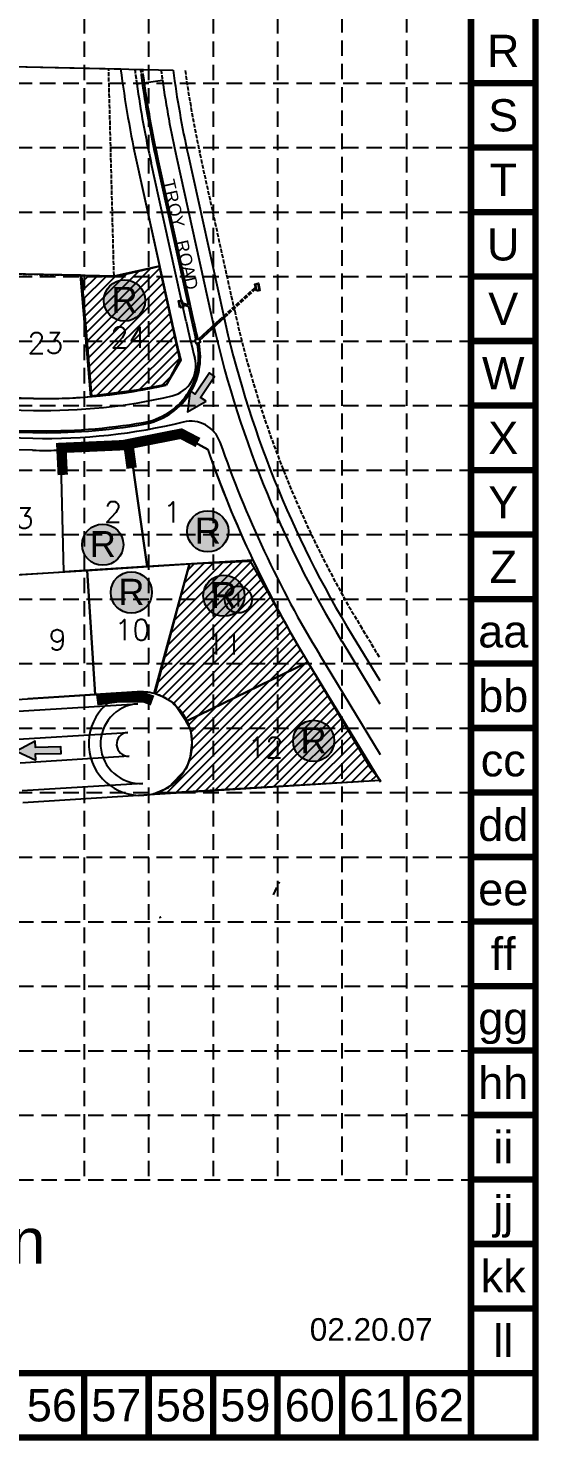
# Model space of a CAD drawing. Extents: x 6153 to 10142, y 8557 to 11052.
# Drawn here: x 9649 to 10142, y 8557 to 9920 of the extents above; entities that cross this region are included whole.
import ezdxf
from ezdxf.enums import TextEntityAlignment as Align

# ---------------------------------------------------------------- set-up
doc = ezdxf.new("R2010")
doc.units = 0
doc.header["$LTSCALE"] = 40
doc.header["$MEASUREMENT"] = 0
for name, pattern in [('DAM', [0.5, 0.2, -0.1, 0.2]), ('DASH__25', [0.325, 0.25, -0.075]), ('DASH_SHORT', [0.13, 0.1, -0.03]), ('GUARDRAIL', [0.24, 0.2, 0.04]), ('HIDDEN', [0.375, 0.25, -0.125]), ('SOLID_OPEN_END', [200, 100, 100])]:
    doc.linetypes.add(name, pattern=pattern)
doc.layers.get('0').update_dxf_attribs({"linetype": 'CONTINUOUS'})
for name, color, linetype in [('1-BC', 6, 'GUARDRAIL'), ('1-BLOCK_NO', 6, 'CONTINUOUS'), ('1-BOUNDARY', 9, 'SOLID_OPEN_END'), ('1-COMMON_AREAS', 5, 'CONTINUOUS'), ('1-LOT_NO', 1, 'CONTINUOUS'), ('1-ROW', 6, 'SOLID_OPEN_END'), ('1-STORM', 5, 'CONTINUOUS'), ('1-STORM_INLETS', 4, 'CONTINUOUS'), ('1-STREET_NAMES', 6, 'CONTINUOUS'), ('1B-LOTS', 2, 'CONTINUOUS'), ('2-BC', 1, 'CONTINUOUS'), ('2-LOTS', 1, 'CONTINUOUS'), ('2-ROW', 2, 'SOLID_OPEN_END'), ('BASE', 7, 'CONTINUOUS'), ('EROSION BLANKET', 84, 'CONTINUOUS'), ('FUTURE_BC', 1, 'DASH__25'), ('GRID', 254, 'HIDDEN'), ('hatch', 2, 'CONTINUOUS'), ('OVERALL_BOUNDARY', 9, 'CONTINUOUS'), ('SILT', 200, 'CONTINUOUS')]:
    doc.layers.add(name, color=color, linetype=linetype)
doc.styles.add('ryland', font='ARIAL.TTF', dxfattribs={"height": 25})
doc.styles.add('SEG_LABEL', font='simplex1')
doc.styles.get("Standard").update_dxf_attribs({"font": 'ARIAL.TTF'})

# ---------------------------------------------------------------- blocks, each defined once
blk = doc.blocks.new('RYLAND')
h = blk.add_hatch(color=81)
h.paths.add_polyline_path([(1.164, -1.048, 1), (-1.408, -1.048, 1)])
h.paths.add_polyline_path([(-1.348, -2.228), (1.104, -2.228), (1.104, 0.21), (-1.348, 0.21)], flags=25)
at = {"color": 5}
blk.add_circle((-0.122, -1.048), 1.286, dxfattribs=at)
at = {"layer": 'BASE', "color": 5, "style": 'ryland'}
blk.add_text('R', height=1.625, dxfattribs=at).set_placement((-0.122, -1.821), align=Align.CENTER)
blk = doc.blocks.new('arrow')
blk.add_lwpolyline([(-67, -25.4), (-59.3, -25.4), (-59.6, -56.1), (-51.9, -56.2), (-51.6, -25.5), (-44, -25.5), (-55.3, -2.4), (-67, -25.4)], close=True)
at = {"color": 254}
for points in [[(-44, -25.5), (-67, -25.4), (-55.3, -2.4), (-67, -25.4)], [(-59.6, -56.1), (-51.9, -56.2), (-59.3, -25.4), (-51.6, -25.5)]]:
    blk.add_solid(points, dxfattribs=at)

msp = doc.modelspace()

# ---------------------------------------------------------------- hatches: boundary and pattern name
at = {"layer": 'hatch', "linetype": 'Continuous'}
h = msp.add_hatch(dxfattribs=at)
h.set_pattern_fill('ANSI31', color=256, scale=50, style=0)
h.paths.add_polyline_path([(9700.7, 9680.9), (9710.3, 9565), (9756.2, 9571), (9783, 9576.2), (9795.7, 9600.2), (9776.1, 9689.8), (9732.4, 9679.6)])
h = msp.add_hatch(dxfattribs=at)
h.set_pattern_fill('ANSI31', color=256, scale=50, style=0)
h.paths.add_polyline_path([(9770.4, 9181), (9784.6, 9187), (9802.2, 9205.3), (9805.7, 9214.4), (9807.6, 9230.4), (9806.3, 9243), (9801.9, 9250.9), (9790.3, 9268.2), (9778.9, 9274.5), (9772, 9277.6), (9804.9, 9403), (9863.7, 9405.5), (9903.5, 9334.6), (9979, 9206.6), (9989.5, 9193.7)])

# ---------------------------------------------------------------- linework, layer by layer
at = {"layer": '1-BC', "color": 7, "linetype": 'Continuous'}
for p, q in [((9754.2, 9866.1), (9778.9, 9869.6)), ((9775.7, 9754.8), (9768, 9789.8)), ((9792.5, 9795.2), (9826.2, 9642)), ((9801.8, 9636.6), (9775.7, 9754.8)), ((9476.9, 9554.8), (9654.4, 9551)), ((9653.8, 9524), (9476.3, 9527.8)), ((9952.2, 9328.1), (9988.8, 9267.8)), ((9989.4, 9218.7), (9930.8, 9315.1)), ((9545.4, 9254.8), (9755.3, 9267.9)), ((9610.4, 9231.8), (9745.5, 9240.3)), ((9746.9, 9217.3), (9641.7, 9210.7)), ((9760.1, 9191.1), (9643.4, 9183.8))]:
    msp.add_line(p, q, dxfattribs=at)
for centre, radius, start, end in [((10780.2, 10012.9), 1011.5, 188.1424, 192.4298), ((10780.2, 10012.9), 1036.5, 188.1424, 192.4298), ((10833.5, 9864), 1056.5, 192.4298, 194.3858), ((10833.5, 9864), 1031.5, 192.4298, 211.3028), ((9781.1, 9594.1), 30, 284.1169, 14.3858), ((9665.9, 10089.1), 538.2, 268.7788, 283.1618), ((9806.1, 9510.6), 30, 18.9826, 103.629), ((9665.9, 10089.1), 565.2, 268.7788, 283.629), ((10833.5, 9864), 1056.5, 198.9826, 211.3028), ((9757.7, 9229.5), 38.5, 93.5789, 273.5789), ((9746.2, 9228.8), 11.5, 93.5789, 273.5789)]:
    msp.add_arc(centre, radius, start, end, dxfattribs=at)
at = {"layer": '1-BLOCK_NO', "color": 7, "linetype": 'Continuous', "flags": 128}
msp.add_lwpolyline([(9845.5, 9379.7), (9847.3, 9380.6), (9849.2, 9381.2), (9851.3, 9381.5), (9853.3, 9381.5), (9855.3, 9381.1), (9857.3, 9380.5), (9859.1, 9379.5), (9860.7, 9378.3), (9862.1, 9376.8), (9863.3, 9375.2), (9864.2, 9373.3), (9864.8, 9371.4), (9865.1, 9369.3), (9865.1, 9367.3), (9864.7, 9365.3), (9864.1, 9363.4), (9863.1, 9361.5), (9861.9, 9359.9), (9860.4, 9358.5), (9858.8, 9357.3), (9856.9, 9356.4), (9855, 9355.8), (9852.9, 9355.5), (9850.9, 9355.5), (9848.9, 9355.9), (9847, 9356.5), (9845.1, 9357.5), (9843.5, 9358.7), (9842.1, 9360.2), (9840.9, 9361.9), (9840, 9363.7), (9839.4, 9365.6), (9839.1, 9367.7), (9839.1, 9369.7), (9839.5, 9371.7), (9840.1, 9373.7), (9841.1, 9375.5), (9842.3, 9377.1), (9843.8, 9378.5), (9845.5, 9379.7)], close=True, dxfattribs=at)
at = {"layer": '1-BOUNDARY', "color": 7, "linetype": 'SOLID_OPEN_END'}
for p, q in [((8529.1, 9907.7), (9789.2, 9879.3)), ((9803.7, 9797.6), (9837.4, 9644.5)), ((9962, 9334.1), (9988.6, 9290.4)), ((9988.8, 9193.9), (9760.8, 9179.6)), ((9989.7, 9194.4), (9988.8, 9193.9)), ((9760.8, 9179.6), (9644.1, 9172.3))]:
    msp.add_line(p, q, dxfattribs=at)
for centre, radius, start, end in [((10780.2, 10012.9), 1000, 187.6761, 192.4298), ((10833.5, 9864), 1020, 192.4298, 211.3028)]:
    msp.add_arc(centre, radius, start, end, dxfattribs=at)
at = {"layer": '1-COMMON_AREAS', "color": 7, "linetype": 'Continuous'}
for p, q in [((9370.3, 9888.7), (9738.6, 9880.4)), ((9754.9, 9786.9), (9776.2, 9690.3)), ((9732.2, 9680.6), (9381.8, 9688.4)), ((9776.2, 9690.3), (9732.2, 9680.6))]:
    msp.add_line(p, q, dxfattribs=at)
msp.add_arc((10780.2, 10012.9), 1050, 187.246, 192.4298, dxfattribs=at)
at = {"layer": '1-ROW', "color": 7, "linetype": 'SOLID_OPEN_END'}
for p, q in [((9754.9, 9786.9), (9788.6, 9633.7)), ((9796.7, 9599.5), (9782.4, 9575.4)), ((9654.6, 9562.5), (9477.1, 9566.3)), ((9822.6, 9513.4), (9796.9, 9527.4)), ((9653.6, 9512.5), (9476.1, 9516.3)), ((9988.8, 9193.9), (9919.3, 9308.1)), ((9535.8, 9265.7), (9754.6, 9279.4)), ((9760.8, 9179.6), (9644.1, 9172.3))]:
    msp.add_line(p, q, dxfattribs=at)
for centre, radius, start, end in [((10780.2, 10012.9), 1050, 187.246, 192.4298), ((10833.5, 9864), 1070, 192.4298, 194.3109), ((9665.9, 10089.1), 526.7, 268.7788, 282.7873), ((9665.9, 10089.1), 576.7, 268.7788, 283.1284), ((10833.5, 9864), 1070, 199.1316, 211.3028), ((9757.7, 9229.5), 50, 93.5789, 273.5789)]:
    msp.add_arc(centre, radius, start, end, dxfattribs=at)
at = {"layer": '1-STORM', "color": 5, "linetype": 'DASH_SHORT', "flags": 128}
for points in [[(9759, 9872), (9759, 9872, -0.00197), (9758, 9880, -0.00197)], [(9760.8, 9872.2), (9760.8, 9872.2, -0.001905), (9759.7, 9880, -0.001905)]]:
    msp.add_lwpolyline(points, format="xyb", dxfattribs=at)
at = {"layer": '1-STORM', "color": 5, "linetype": 'Continuous', "flags": 128}
for points in [[(9773.5, 9791), (9773.5, 9791, -0.019955), (9759, 9872), (9759, 9872)], [(9775.2, 9791.4), (9775.2, 9791.4, -0.019955), (9760.8, 9872.2), (9760.8, 9872.2)], [(9811.5, 9619.4), (9811.5, 9619.4, -0.004511), (9807.3, 9637.8), (9807.3, 9637.8)], [(9813.2, 9620.1), (9813.2, 9620.1, -0.004419), (9809, 9638.2), (9809, 9638.2)], [(9760.5, 9539.3), (9760.5, 9539.3, 0.423379), (9812.5, 9615.4), (9812.5, 9615.4)], [(9760.8, 9537.6), (9760.8, 9537.6, 0.425384), (9814.1, 9616.1), (9814.1, 9616.1)], [(9653.9, 9529.6), (9653.9, 9529.6, 0.047991), (9760.8, 9537.6), (9760.8, 9537.6)], [(9654, 9531.4), (9654, 9531.4, 0.047991), (9760.5, 9539.3), (9760.5, 9539.3)]]:
    msp.add_lwpolyline(points, format="xyb", dxfattribs=at)
for points in [[(9803.7, 9654.2), (9773.5, 9791)], [(9805.4, 9654.6), (9775.2, 9791.4)], [(9804, 9652.6), (9798.4, 9654.5)], [(9804.4, 9650.9), (9798.7, 9652.8)], [(9804, 9652.6), (9803.7, 9654.2)], [(9807.3, 9637.8), (9804.4, 9650.9)], [(9806, 9651.7), (9805.4, 9654.6)], [(9809, 9638.2), (9806, 9651.7)], [(9814, 9619.9), (9834.4, 9638.6)], [(9814.7, 9618.5), (9835.4, 9637.5)], [(9555.4, 9533.5), (9654, 9531.4)], [(9555.4, 9531.7), (9653.9, 9529.6)]]:
    msp.add_lwpolyline(points, dxfattribs=at)
at = {"layer": '1-STORM', "color": 5, "linetype": 'DASH_SHORT', "flags": 128}
for points in [[(9834.4, 9638.6), (9868.7, 9670)], [(9835.4, 9637.5), (9869.1, 9668.3)]]:
    msp.add_lwpolyline(points, dxfattribs=at)
at = {"layer": '1-STORM', "color": 5, "linetype": 'Continuous', "flags": 128}
msp.add_lwpolyline([(9813.7, 9620.4), (9815.5, 9616.8), (9811.9, 9615.1), (9810.1, 9618.7), (9813.7, 9620.4)], close=True, dxfattribs=at)
at = {"layer": '1-STORM_INLETS', "color": 5, "linetype": 'Continuous', "flags": 128}
for points in [[(9869.6, 9666), (9868.1, 9672.8), (9871.5, 9673.6), (9873, 9666.8), (9869.6, 9666)], [(9869.9, 9666.6), (9868.7, 9672.5), (9871.1, 9673), (9872.4, 9667.1), (9869.9, 9666.6)], [(9795.8, 9649.8), (9794.3, 9656.6), (9797.7, 9657.3), (9799.2, 9650.5), (9795.8, 9649.8)], [(9796.2, 9650.4), (9794.9, 9656.2), (9797.4, 9656.7), (9798.7, 9650.9), (9796.2, 9650.4)]]:
    msp.add_lwpolyline(points, close=True, dxfattribs=at)
at = {"layer": '1B-LOTS', "color": 7, "linetype": 'Continuous'}
for p, q in [((9699.9, 9681.3), (9628.5, 9682.9)), ((9709.7, 9564.2), (9699.9, 9681.3)), ((9709.7, 9564.2), (9699.9, 9681.3)), ((9699.9, 9681.3), (9732.2, 9680.6)), ((9732.2, 9680.6), (9776.2, 9690.3)), ((9776.2, 9690.3), (9788.6, 9633.7)), ((9796.7, 9599.5), (9782.4, 9575.4)), ((9625.9, 9563.1), (9654.6, 9562.5)), ((9796.9, 9527.4), (9822.6, 9513.4)), ((9653.6, 9512.5), (9611.6, 9513.4)), ((9764.1, 9400.2), (9747.3, 9518.1)), ((9747.3, 9518.1), (9764.1, 9400.2)), ((9683.8, 9395.2), (9680.7, 9512.5)), ((9683.8, 9395.2), (9680.7, 9512.5)), ((9866.2, 9406.6), (9764.1, 9400.2)), ((9805.1, 9402.8), (9866.2, 9406.6)), ((9609, 9390.5), (9683.8, 9395.2)), ((9641.5, 9392.6), (9706.4, 9396.6)), ((9764.1, 9400.2), (9683.8, 9395.2)), ((9706.4, 9396.6), (9805.1, 9402.8)), ((9706.4, 9396.6), (9713.9, 9276.9)), ((9713.9, 9276.9), (9706.4, 9396.6)), ((9805.1, 9402.8), (9770.9, 9277.7)), ((9770.9, 9277.7), (9805.1, 9402.8)), ((9919.3, 9308.1), (9802.7, 9251.4)), ((9802.7, 9251.4), (9919.3, 9308.1)), ((9919.3, 9308.1), (9988.8, 9193.9)), ((9713.9, 9276.9), (9649, 9272.8)), ((9754.6, 9279.4), (9713.9, 9276.9)), ((9988.8, 9193.9), (9760.8, 9179.6))]:
    msp.add_line(p, q, dxfattribs=at)
for centre, radius, start, end in [((10833.5, 9864), 1070, 192.4298, 194.3109), ((9665.9, 10089.1), 526.7, 274.7776, 282.7873), ((9665.9, 10089.1), 526.7, 268.7788, 274.7776), ((9665.9, 10089.1), 576.7, 278.1199, 283.1284), ((9665.9, 10089.1), 576.7, 271.4794, 278.1199), ((10833.5, 9864), 1070, 199.1316, 205.3081), ((9665.9, 10089.1), 576.7, 268.7788, 271.4794), ((10833.5, 9864), 1070, 205.3081, 211.3028), ((9757.7, 9229.5), 50, 74.7054, 93.5789), ((9757.7, 9229.5), 50, 25.9378, 74.7054), ((9757.7, 9229.5), 50, 273.5789, 25.9378)]:
    msp.add_arc(centre, radius, start, end, dxfattribs=at)
at = {"layer": '2-BC', "color": 7, "linetype": 'DASH_SHORT'}
msp.add_arc((9839.8, 8967.3), 113.5, 123.3745, 124.068, dxfattribs=at)
at = {"layer": '2-LOTS', "color": 7, "linetype": 'DAM'}
msp.add_line((9886, 9083.5), (9891.9, 9096.1), dxfattribs=at)
at = {"layer": '2-ROW', "color": 7, "linetype": 'SOLID_OPEN_END'}
msp.add_line((9989.8, 9192.2), (9988.8, 9193.9), dxfattribs=at)
at = {"layer": 'BASE', "color": 9}
msp.add_line((10076.7, 10987), (10076.7, 8622.1), dxfattribs=at)
at = {"layer": 'BASE', "const_width": 6.22}
for points in [[(6156, 8559.9), (10139, 8559.9), (10139, 11049.3), (6156, 11049.3)], [(6218.2, 8622.1), (10076.7, 8622.1), (10076.7, 10987), (6218.2, 10987)]]:
    msp.add_lwpolyline(points, close=True, dxfattribs=at)
for points in [[(10139, 9866.8), (10076.7, 9866.8)], [(10139, 9804.6), (10076.7, 9804.6)], [(10139, 9742.3), (10076.7, 9742.3)], [(10139, 9680.1), (10076.7, 9680.1)], [(10139, 9617.9), (10076.7, 9617.9)], [(10139, 9555.6), (10076.7, 9555.6)], [(10139, 9493.4), (10076.7, 9493.4)], [(10139, 9431.2), (10076.7, 9431.2)], [(10139, 9368.9), (10076.7, 9368.9)], [(10139, 9306.7), (10076.7, 9306.7)], [(10139, 9244.5), (10076.7, 9244.5)], [(10139, 9182.2), (10076.7, 9182.2)], [(10139, 9120), (10076.7, 9120)], [(10139, 9057.8), (10076.7, 9057.8)], [(10139, 8995.5), (10076.7, 8995.5)], [(10139, 8933.3), (10076.7, 8933.3)], [(10139, 8871.1), (10076.7, 8871.1)], [(10139, 8808.8), (10076.7, 8808.8)], [(10139, 8746.6), (10076.7, 8746.6)], [(10139, 8684.4), (10076.7, 8684.4)], [(9703.3, 8559.9), (9703.3, 8622.1)], [(9765.6, 8559.9), (9765.6, 8622.1)], [(9827.8, 8559.9), (9827.8, 8622.1)], [(9890, 8559.9), (9890, 8622.1)], [(9952.3, 8559.9), (9952.3, 8622.1)], [(10014.5, 8559.9), (10014.5, 8622.1)], [(10139, 8622.1), (10076.7, 8622.1)], [(10076.7, 8559.9), (10076.7, 8622.1)]]:
    msp.add_lwpolyline(points, dxfattribs=at)
at = {"layer": 'EROSION BLANKET', "linetype": 'Continuous', "const_width": 10, "flags": 128}
msp.add_lwpolyline([(9769.4, 9271), (9761.1, 9274), (9736.2, 9274), (9715.5, 9271.2)], dxfattribs=at)
at = {"layer": 'FUTURE_BC', "color": 7, "linetype": 'DASH_SHORT'}
for p, q in [((9848.7, 9647), (9814.9, 9800.1)), ((9988.3, 9313), (9971.8, 9340.1))]:
    msp.add_line(p, q, dxfattribs=at)
for centre, radius, start, end in [((10780.2, 10012.9), 1036.5, 187.358, 188.1424), ((10780.2, 10012.9), 1011.5, 187.5734, 188.1424), ((10780.2, 10012.9), 988.5, 187.7813, 192.4298), ((10833.5, 9864), 1008.5, 192.4298, 211.3028)]:
    msp.add_arc(centre, radius, start, end, dxfattribs=at)
at = {"layer": 'GRID', "color": 252, "linetype": 'HIDDEN', "ltscale": 1.5}
for p, q in [((9703.3, 10987), (9703.3, 8808.6)), ((9765.6, 10987), (9765.6, 8808.6)), ((9827.8, 10987), (9827.8, 8808.6)), ((9890, 10987), (9890, 8808.6)), ((9952.1, 10988), (9952.1, 8808.6)), ((10014.4, 10988), (10014.4, 8808.6)), ((6218.2, 9866.8), (10076.7, 9866.8)), ((6218.2, 9804.6), (10076.7, 9804.6)), ((6218.2, 9742.3), (10076.7, 9742.3)), ((6218.2, 9680.1), (10076.7, 9680.1)), ((6218.2, 9617.9), (10076.7, 9617.9)), ((6218.2, 9555.6), (10076.7, 9555.6)), ((6218.2, 9493.4), (10076.7, 9493.4)), ((6218.2, 9431.2), (10076.7, 9431.2)), ((6218.2, 9368.9), (10076.7, 9368.9)), ((6218.2, 9306.7), (10076.7, 9306.7)), ((6218.2, 9244.5), (10076.7, 9244.5)), ((6218.2, 9182.2), (10076.7, 9182.2)), ((6218.2, 9120), (10076.7, 9120)), ((6219.6, 9057.5), (10078.1, 9057.5)), ((6219.6, 8995.3), (10078.1, 8995.3)), ((6219.6, 8933), (10078.1, 8933)), ((6219.6, 8870.8), (10078.1, 8870.8)), ((6219.6, 8808.6), (10078.1, 8808.6))]:
    msp.add_line(p, q, dxfattribs=at)
at = {"layer": 'hatch', "linetype": 'Continuous', "flags": 128}
for points in [[(9700.7, 9680.9), (9710.3, 9565), (9756.2, 9571), (9783, 9576.2), (9795.7, 9600.2), (9776.1, 9689.8), (9732.4, 9679.6)], [(9770.4, 9181), (9784.6, 9187), (9802.2, 9205.3), (9805.7, 9214.4), (9807.6, 9230.4), (9806.3, 9243), (9801.9, 9250.9), (9790.3, 9268.2), (9778.9, 9274.5), (9772, 9277.6), (9804.9, 9403), (9863.7, 9405.5), (9903.5, 9334.6), (9979, 9206.6), (9989.5, 9193.7)]]:
    msp.add_lwpolyline(points, close=True, dxfattribs=at)
at = {"layer": 'OVERALL_BOUNDARY', "color": 7, "linetype": 'DASH_SHORT', "flags": 128}
msp.add_lwpolyline([(9376.7, 9888.6), (9381.8, 9688.4), (9732.2, 9680.6), (9727, 9880.7)], dxfattribs=at)
at = {"layer": 'SILT', "linetype": 'Continuous', "const_width": 10, "flags": 128}
for points in [[(9813.2, 9520), (9796.9, 9528.5), (9740.7, 9517.4), (9681.4, 9514.8), (9682.7, 9488.7)], [(9746, 9518.7), (9749.2, 9495.2)]]:
    msp.add_lwpolyline(points, dxfattribs=at)

# ---------------------------------------------------------------- block references
at = {"color": 7, "xscale": 15.4749784294454, "yscale": 15.4749784294454, "zscale": 15.47497842944576}
for p in [(9744.2, 9673.2), (9824.6, 9450.5), (9723.2, 9437.6), (9750.8, 9391.5), (9840.1, 9388.4), (9926.7, 9248.3)]:
    msp.add_blockref('RYLAND', p, dxfattribs=at)
at = {"linetype": 'Continuous', "zscale": 0.8}
for p, xscale, yscale, rotation in [((9764.9, 9572), 0.8000000000011911, 0.7999999999995564, 147.1304492157187), ((9634.7, 9266.3), 0.7999999999994571, 0.8000000000012537, 91.80094025138372)]:
    msp.add_blockref('arrow', p, dxfattribs=dict(at, xscale=xscale, yscale=yscale, rotation=rotation))

# ---------------------------------------------------------------- texts
at = {"layer": '1-BLOCK_NO', "color": 7, "linetype": 'Continuous'}
msp.add_text('I', height=14, dxfattribs=at).set_placement((9852.1, 9368.5), align=Align.MIDDLE_CENTER)
at = {"layer": '1-LOT_NO', "color": 7, "linetype": 'Continuous', "style": 'SEG_LABEL'}
for s, p in [('23', (9665.9, 9616)), ('24', (9746, 9621.5)), ('2', (9731.3, 9453)), ('1', (9788.3, 9452.8)), ('3', (9646, 9447)), ('9', (9677.7, 9329.7)), ('10', (9749.9, 9339.3)), ('11', (9838.5, 9325.3)), ('12', (9878.4, 9225.7))]:
    msp.add_text(s, height=20, dxfattribs=at).set_placement(p, align=Align.MIDDLE_CENTER)
at = {"layer": '1-STREET_NAMES', "color": 7, "linetype": 'Continuous'}
for s, p in [('T', (9778.6, 9772.5)), ('R', (9781, 9761.9)), ('O', (9783.7, 9749.6)), ('Y', (9786.4, 9737.3)), ('R', (9791.6, 9713.9)), ('O', (9794.3, 9701.6)), ('A', (9797, 9689.3)), ('D', (9799.4, 9678.2))]:
    msp.add_text(s, height=12, rotation=282.4298, dxfattribs=at).set_placement(p)
at = {"layer": 'BASE'}
for s, height, p in [('R', 31.1, (10107.8, 9897.9)), ('S', 31.1, (10107.8, 9835.7)), ('T', 31.1, (10107.8, 9773.5)), ('U', 31.1, (10107.8, 9711.2)), ('V', 31.1, (10107.8, 9649)), ('W', 31.1, (10107.8, 9586.8)), ('X', 31.1, (10107.8, 9524.5)), ('Y', 31.1, (10107.8, 9462.3)), ('Z', 31.1, (10107.8, 9400.1)), ('aa', 31.12, (10107.8, 9337.8)), ('bb', 31.12, (10107.8, 9275.6)), ('cc', 31.12, (10107.8, 9213.4)), ('dd', 31.12, (10107.8, 9151.1)), ('ee', 31.12, (10107.8, 9088.9)), ('ff', 31.12, (10107.8, 9026.6)), ('gg', 31.12, (10107.8, 8964.4)), ('hh', 31.12, (10107.8, 8902.2)), ('ii', 31.12, (10107.8, 8839.9)), ('jj', 31.12, (10107.8, 8777.7)), ('kk', 31.12, (10107.8, 8715.5)), ('ll', 31.12, (10107.8, 8653.2)), ('56', 31.12, (9672.2, 8591)), ('57', 31.12, (9734.4, 8591)), ('58', 31.12, (9796.7, 8591)), ('59', 31.12, (9858.9, 8591)), ('60', 31.12, (9921.1, 8591)), ('61', 31.12, (9983.4, 8591)), ('62', 31.12, (10045.6, 8591))]:
    msp.add_text(s, height=height, dxfattribs=at).set_placement(p, align=Align.MIDDLE_CENTER)
at = {"layer": 'BASE', "color": 7}
msp.add_text('Bozman', height=43.52, dxfattribs=at).set_placement((9554.6, 8727.8), align=Align.CENTER)
at = {"layer": 'BASE'}
msp.add_text('02.20.07', height=21.78, dxfattribs=at).set_placement((9980.3, 8653.3), align=Align.CENTER)

doc.saveas('drawing.dxf')
